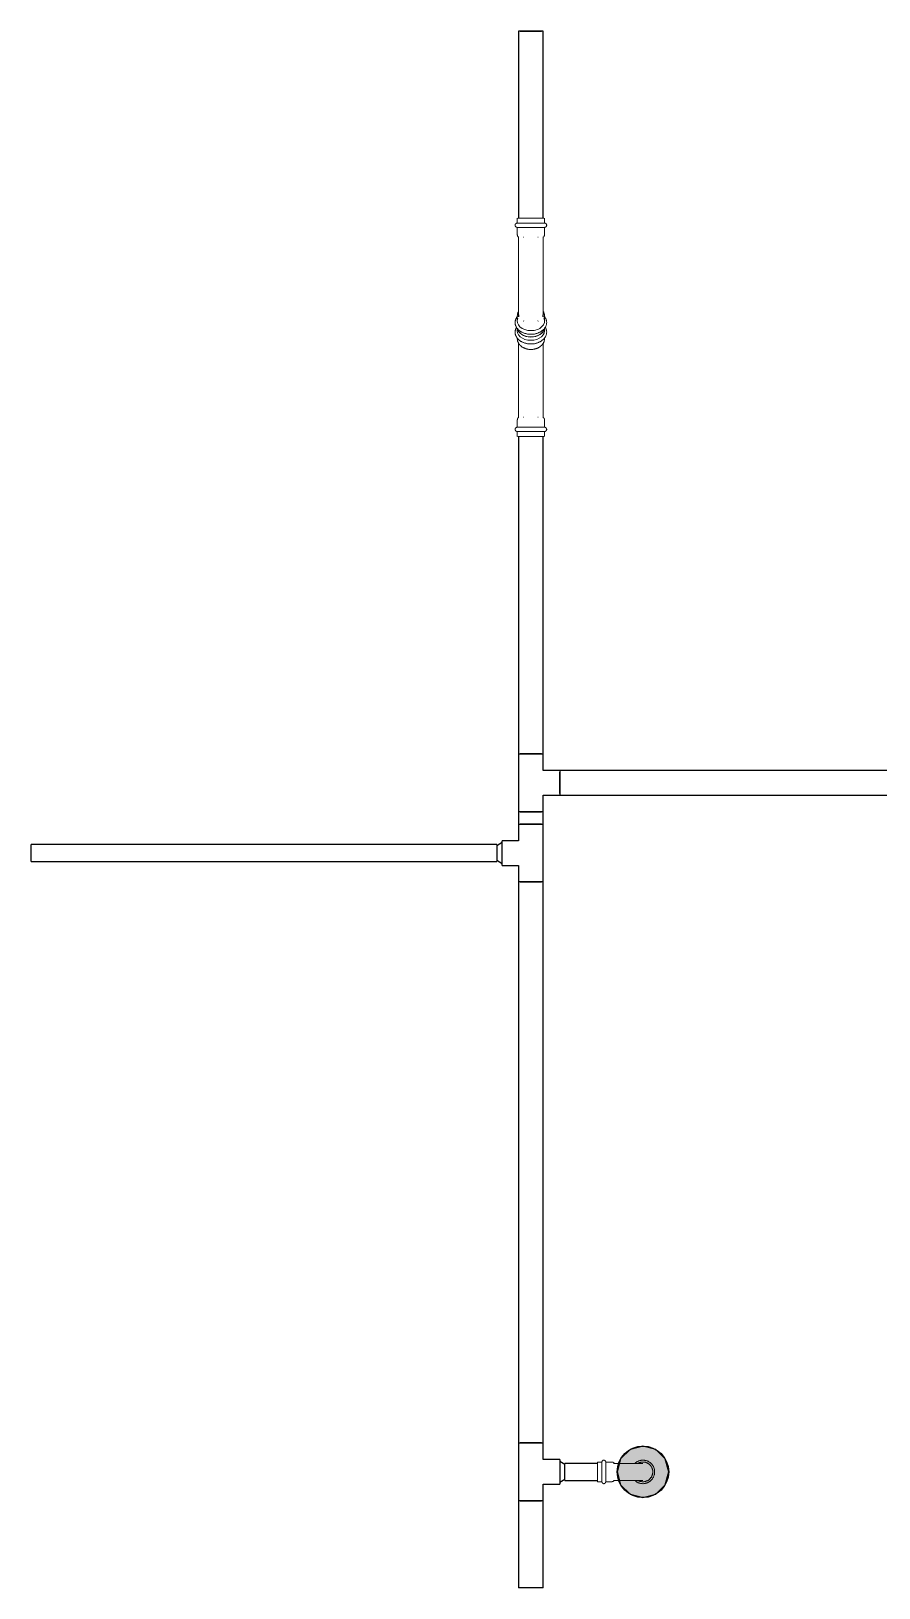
# Model space of a CAD drawing. Header units: inches. Extents: x -3327 to -1, y 8 to 1328.
# Drawn here: x -462.7 to -396.8, y 628.7 to 749.5 of the extents above; entities that cross this region are included whole.
import ezdxf

# ---------------------------------------------------------------- set-up
doc = ezdxf.new("R2010")
doc.units = ezdxf.units.IN
doc.header["$MEASUREMENT"] = 0
doc.layers.add('P-PIPE', color=3, linetype='Continuous', lineweight=9)
doc.layers.add('X - REF - FP', color=7, linetype='Continuous', true_color=0xb90000)

# ---------------------------------------------------------------- blocks, each defined once
blk = doc.blocks.new('Victaulic-VicPress316-Elbow 90-45deg Style P568_P571 - Standard-V2-SECOND LEVEL')
at = {"layer": 'P-PIPE'}
for p, q in [((-3203.7, 731.1), (-3203.7, 730.2)), ((-3202.39, 730.21), (-3202.39, 731.1)), ((-3203.81, 730.05), (-3203.81, 729.6)), ((-3203.05, 729.6), (-3203.81, 729.6)), ((-3202.28, 729.6), (-3203.05, 729.6)), ((-3202.28, 729.6), (-3202.28, 730.05)), ((-3203.81, 729.31), (-3203.81, 728.97)), ((-3203.05, 729.31), (-3203.81, 729.31)), ((-3203.81, 728.97), (-3203.05, 728.97)), ((-3202.28, 729.31), (-3203.05, 729.31)), ((-3203.05, 728.97), (-3202.28, 728.97)), ((-3202.28, 728.97), (-3202.28, 729.31))]:
    blk.add_line(p, q, dxfattribs=at)
at = {"layer": 'P-PIPE', "flags": 128}
for points in [[(-3203.05, 733.4), (-3203.08, 733.4), (-3203.12, 733.4), (-3203.16, 733.4), (-3203.19, 733.39), (-3203.23, 733.38), (-3203.26, 733.38), (-3203.3, 733.37), (-3203.33, 733.36), (-3203.37, 733.34), (-3203.4, 733.33), (-3203.43, 733.32), (-3203.47, 733.3), (-3203.5, 733.28), (-3203.53, 733.26), (-3203.56, 733.24), (-3203.59, 733.22), (-3203.62, 733.2), (-3203.65, 733.18), (-3203.67, 733.15), (-3203.7, 733.13), (-3203.73, 733.1), (-3203.75, 733.07), (-3203.77, 733.04), (-3203.79, 733.01), (-3203.81, 732.98), (-3203.83, 732.95), (-3203.85, 732.92), (-3203.87, 732.89), (-3203.88, 732.85), (-3203.9, 732.82), (-3203.91, 732.79), (-3203.92, 732.75), (-3203.93, 732.72), (-3203.94, 732.68), (-3203.94, 732.65), (-3203.95, 732.61), (-3203.95, 732.57), (-3203.96, 732.54), (-3203.96, 732.5), (-3203.96, 732.46), (-3203.96, 732.43), (-3203.95, 732.39), (-3203.95, 732.35), (-3203.94, 732.32), (-3203.93, 732.28), (-3203.93, 732.25), (-3203.91, 732.21), (-3203.9, 732.18), (-3203.89, 732.14), (-3203.88, 732.11), (-3203.86, 732.08), (-3203.84, 732.05), (-3203.82, 732.01), (-3203.8, 731.98), (-3203.78, 731.95), (-3203.76, 731.92), (-3203.74, 731.9), (-3203.71, 731.87)], [(-3203.05, 733.26), (-3203.08, 733.26), (-3203.11, 733.25), (-3203.14, 733.25), (-3203.17, 733.25), (-3203.2, 733.24), (-3203.23, 733.23), (-3203.26, 733.23), (-3203.29, 733.22), (-3203.32, 733.21), (-3203.34, 733.2), (-3203.37, 733.18), (-3203.4, 733.17), (-3203.43, 733.16), (-3203.45, 733.14), (-3203.48, 733.12), (-3203.5, 733.1), (-3203.53, 733.09), (-3203.55, 733.07), (-3203.57, 733.05), (-3203.6, 733.02), (-3203.62, 733), (-3203.64, 732.98), (-3203.66, 732.95), (-3203.67, 732.93), (-3203.69, 732.9), (-3203.71, 732.88), (-3203.72, 732.85), (-3203.74, 732.82), (-3203.75, 732.8), (-3203.76, 732.77), (-3203.77, 732.74), (-3203.78, 732.71), (-3203.79, 732.68), (-3203.8, 732.65), (-3203.8, 732.62), (-3203.81, 732.59), (-3203.81, 732.56), (-3203.81, 732.53), (-3203.81, 732.5), (-3203.81, 732.47), (-3203.81, 732.44), (-3203.81, 732.41), (-3203.8, 732.38), (-3203.8, 732.35), (-3203.79, 732.32), (-3203.78, 732.29), (-3203.78, 732.26), (-3203.77, 732.23), (-3203.76, 732.2), (-3203.74, 732.17), (-3203.73, 732.14), (-3203.72, 732.12), (-3203.7, 732.1)], [(-3202.39, 731.86), (-3202.37, 731.88), (-3202.34, 731.91), (-3202.32, 731.94), (-3202.3, 731.97), (-3202.28, 732), (-3202.26, 732.03), (-3202.24, 732.06), (-3202.23, 732.09), (-3202.21, 732.13), (-3202.2, 732.16), (-3202.18, 732.19), (-3202.17, 732.23), (-3202.16, 732.26), (-3202.15, 732.3), (-3202.15, 732.33), (-3202.14, 732.37), (-3202.14, 732.41), (-3202.14, 732.44), (-3202.13, 732.48), (-3202.13, 732.52), (-3202.14, 732.55), (-3202.14, 732.59), (-3202.14, 732.63), (-3202.15, 732.66), (-3202.16, 732.7), (-3202.17, 732.73), (-3202.18, 732.77), (-3202.19, 732.8), (-3202.2, 732.84), (-3202.22, 732.87), (-3202.23, 732.9), (-3202.25, 732.93), (-3202.27, 732.97), (-3202.29, 733), (-3202.31, 733.03), (-3202.33, 733.06), (-3202.35, 733.08), (-3202.38, 733.11), (-3202.4, 733.14), (-3202.43, 733.16), (-3202.46, 733.19), (-3202.49, 733.21), (-3202.51, 733.23), (-3202.55, 733.25), (-3202.58, 733.27), (-3202.61, 733.29), (-3202.64, 733.31), (-3202.67, 733.32), (-3202.71, 733.34), (-3202.74, 733.35), (-3202.78, 733.36), (-3202.81, 733.37), (-3202.85, 733.38), (-3202.88, 733.39), (-3202.92, 733.39), (-3202.95, 733.4), (-3202.99, 733.4), (-3203.03, 733.4), (-3203.05, 733.4)], [(-3202.39, 732.1), (-3202.37, 732.13), (-3202.36, 732.16), (-3202.34, 732.18), (-3202.33, 732.21), (-3202.32, 732.24), (-3202.31, 732.27), (-3202.3, 732.3), (-3202.3, 732.33), (-3202.29, 732.36), (-3202.29, 732.39), (-3202.28, 732.42), (-3202.28, 732.45), (-3202.28, 732.48), (-3202.28, 732.51), (-3202.28, 732.54), (-3202.28, 732.57), (-3202.29, 732.6), (-3202.29, 732.63), (-3202.3, 732.66), (-3202.31, 732.69), (-3202.32, 732.72), (-3202.33, 732.75), (-3202.34, 732.78), (-3202.35, 732.81), (-3202.36, 732.84), (-3202.38, 732.86), (-3202.39, 732.89), (-3202.41, 732.92), (-3202.43, 732.94), (-3202.44, 732.97), (-3202.46, 732.99), (-3202.48, 733.01), (-3202.51, 733.03), (-3202.53, 733.06), (-3202.55, 733.08), (-3202.58, 733.09), (-3202.6, 733.11), (-3202.62, 733.13), (-3202.65, 733.15), (-3202.68, 733.16), (-3202.7, 733.18), (-3202.73, 733.19), (-3202.76, 733.2), (-3202.79, 733.21), (-3202.82, 733.22), (-3202.85, 733.23), (-3202.88, 733.24), (-3202.91, 733.24), (-3202.94, 733.25), (-3202.97, 733.25), (-3203, 733.26), (-3203.03, 733.26), (-3203.05, 733.26)], [(-3203.7, 732.49), (-3203.7, 732.49), (-3203.7, 732.49), (-3203.7, 732.48), (-3203.7, 732.47), (-3203.7, 732.46), (-3203.7, 732.45), (-3203.7, 732.44), (-3203.7, 732.42), (-3203.7, 732.4), (-3203.7, 732.38), (-3203.7, 732.36), (-3203.7, 732.33), (-3203.7, 732.31), (-3203.7, 732.28), (-3203.7, 732.25), (-3203.7, 732.21), (-3203.7, 732.18), (-3203.7, 732.14), (-3203.7, 732.11), (-3203.7, 732.07), (-3203.7, 732.03), (-3203.7, 731.98), (-3203.7, 731.94), (-3203.7, 731.9), (-3203.7, 731.85), (-3203.7, 731.8), (-3203.7, 731.75), (-3203.7, 731.7), (-3203.7, 731.65), (-3203.7, 731.6), (-3203.7, 731.55), (-3203.7, 731.5), (-3203.7, 731.44), (-3203.7, 731.39), (-3203.7, 731.33), (-3203.7, 731.28), (-3203.7, 731.22), (-3203.7, 731.17), (-3203.7, 731.11), (-3203.7, 731.1)], [(-3202.39, 731.1), (-3202.39, 731.15), (-3202.39, 731.21), (-3202.39, 731.26), (-3202.39, 731.32), (-3202.39, 731.37), (-3202.39, 731.43), (-3202.39, 731.48), (-3202.39, 731.54), (-3202.39, 731.59), (-3202.39, 731.64), (-3202.39, 731.69), (-3202.39, 731.74), (-3202.39, 731.79), (-3202.39, 731.84), (-3202.39, 731.88), (-3202.39, 731.93), (-3202.39, 731.97), (-3202.39, 732.02), (-3202.39, 732.06), (-3202.39, 732.1), (-3202.39, 732.13), (-3202.39, 732.17), (-3202.39, 732.21), (-3202.39, 732.24), (-3202.39, 732.27), (-3202.39, 732.3), (-3202.39, 732.33), (-3202.39, 732.35), (-3202.39, 732.37), (-3202.39, 732.4), (-3202.39, 732.41), (-3202.39, 732.43), (-3202.39, 732.45), (-3202.39, 732.46), (-3202.39, 732.47), (-3202.39, 732.48), (-3202.39, 732.48), (-3202.39, 732.49), (-3202.39, 732.49), (-3202.39, 732.49)], [(-3203.81, 729.31), (-3203.82, 729.31), (-3203.82, 729.31), (-3203.83, 729.31), (-3203.84, 729.31), (-3203.84, 729.31), (-3203.85, 729.31), (-3203.85, 729.31), (-3203.86, 729.32), (-3203.86, 729.32), (-3203.87, 729.32), (-3203.87, 729.32), (-3203.88, 729.32), (-3203.88, 729.33), (-3203.89, 729.33), (-3203.89, 729.33), (-3203.9, 729.34), (-3203.9, 729.34), (-3203.91, 729.34), (-3203.91, 729.35), (-3203.92, 729.35), (-3203.92, 729.36), (-3203.92, 729.36), (-3203.93, 729.37), (-3203.93, 729.37), (-3203.93, 729.38), (-3203.94, 729.38), (-3203.94, 729.39), (-3203.94, 729.39), (-3203.95, 729.4), (-3203.95, 729.4), (-3203.95, 729.41), (-3203.95, 729.41), (-3203.95, 729.42), (-3203.95, 729.42), (-3203.96, 729.43), (-3203.96, 729.44), (-3203.96, 729.44), (-3203.96, 729.45), (-3203.96, 729.45), (-3203.96, 729.46), (-3203.96, 729.46), (-3203.96, 729.47), (-3203.96, 729.48), (-3203.96, 729.48), (-3203.95, 729.49), (-3203.95, 729.49), (-3203.95, 729.5), (-3203.95, 729.5), (-3203.95, 729.51), (-3203.94, 729.51), (-3203.94, 729.52), (-3203.94, 729.52), (-3203.94, 729.53), (-3203.93, 729.53), (-3203.93, 729.54), (-3203.93, 729.54), (-3203.92, 729.55), (-3203.92, 729.55), (-3203.92, 729.56), (-3203.91, 729.56), (-3203.91, 729.57), (-3203.9, 729.57), (-3203.9, 729.57), (-3203.89, 729.58), (-3203.89, 729.58), (-3203.88, 729.58), (-3203.88, 729.58), (-3203.87, 729.59), (-3203.87, 729.59), (-3203.86, 729.59), (-3203.86, 729.59), (-3203.85, 729.59), (-3203.84, 729.6), (-3203.84, 729.6), (-3203.83, 729.6), (-3203.83, 729.6), (-3203.82, 729.6), (-3203.82, 729.6), (-3203.81, 729.6)], [(-3203.81, 730.05), (-3203.81, 730.06), (-3203.81, 730.07), (-3203.81, 730.08), (-3203.81, 730.09), (-3203.81, 730.11), (-3203.8, 730.12), (-3203.8, 730.13), (-3203.8, 730.14), (-3203.8, 730.15), (-3203.79, 730.16), (-3203.79, 730.17), (-3203.78, 730.18), (-3203.78, 730.19), (-3203.77, 730.2), (-3203.76, 730.2), (-3203.76, 730.21), (-3203.75, 730.22), (-3203.74, 730.23), (-3203.74, 730.24), (-3203.73, 730.25), (-3203.72, 730.25), (-3203.71, 730.26), (-3203.71, 730.27), (-3203.7, 730.27)], [(-3203.05, 729.6), (-3203.08, 729.6), (-3203.11, 729.6), (-3203.14, 729.6), (-3203.17, 729.6), (-3203.2, 729.6), (-3203.23, 729.6), (-3203.26, 729.6), (-3203.29, 729.6), (-3203.32, 729.6), (-3203.34, 729.6), (-3203.37, 729.6), (-3203.4, 729.6), (-3203.43, 729.6), (-3203.45, 729.6), (-3203.48, 729.6), (-3203.5, 729.6), (-3203.53, 729.6), (-3203.55, 729.6), (-3203.57, 729.6), (-3203.6, 729.6), (-3203.62, 729.6), (-3203.64, 729.6), (-3203.66, 729.6), (-3203.67, 729.6), (-3203.69, 729.6), (-3203.71, 729.6), (-3203.72, 729.6), (-3203.74, 729.6), (-3203.75, 729.6), (-3203.76, 729.6), (-3203.77, 729.6), (-3203.78, 729.6), (-3203.79, 729.6), (-3203.8, 729.6), (-3203.8, 729.6), (-3203.81, 729.6), (-3203.81, 729.6), (-3203.81, 729.6), (-3203.81, 729.6), (-3203.81, 729.6)], [(-3203.81, 729.6), (-3203.81, 729.6), (-3203.81, 729.6), (-3203.81, 729.6), (-3203.8, 729.6), (-3203.8, 729.6), (-3203.79, 729.6), (-3203.78, 729.6), (-3203.77, 729.6)], [(-3202.28, 729.6), (-3202.28, 729.6), (-3202.28, 729.6), (-3202.29, 729.6), (-3202.29, 729.6), (-3202.29, 729.6), (-3202.3, 729.6), (-3202.31, 729.6), (-3202.32, 729.6), (-3202.33, 729.6), (-3202.34, 729.6), (-3202.35, 729.6), (-3202.37, 729.6), (-3202.38, 729.6), (-3202.4, 729.6), (-3202.41, 729.6), (-3202.43, 729.6), (-3202.45, 729.6), (-3202.47, 729.6), (-3202.49, 729.6), (-3202.51, 729.6), (-3202.53, 729.6), (-3202.56, 729.6), (-3202.58, 729.6), (-3202.61, 729.6), (-3202.63, 729.6), (-3202.66, 729.6), (-3202.68, 729.6), (-3202.71, 729.6), (-3202.74, 729.6), (-3202.77, 729.6), (-3202.8, 729.6), (-3202.83, 729.6), (-3202.86, 729.6), (-3202.89, 729.6), (-3202.92, 729.6), (-3202.95, 729.6), (-3202.98, 729.6), (-3203.01, 729.6), (-3203.04, 729.6), (-3203.05, 729.6)], [(-3202.39, 730.27), (-3202.38, 730.26), (-3202.37, 730.26), (-3202.36, 730.25), (-3202.36, 730.24), (-3202.35, 730.23), (-3202.34, 730.22), (-3202.33, 730.22), (-3202.33, 730.21), (-3202.32, 730.2), (-3202.32, 730.19), (-3202.31, 730.18), (-3202.31, 730.17), (-3202.3, 730.16), (-3202.3, 730.15), (-3202.29, 730.14), (-3202.29, 730.13), (-3202.29, 730.12), (-3202.29, 730.11), (-3202.28, 730.1), (-3202.28, 730.09), (-3202.28, 730.07), (-3202.28, 730.06), (-3202.28, 730.05), (-3202.28, 730.05)], [(-3202.32, 729.6), (-3202.31, 729.6), (-3202.3, 729.6), (-3202.3, 729.6), (-3202.29, 729.6), (-3202.29, 729.6), (-3202.28, 729.6), (-3202.28, 729.6), (-3202.28, 729.6), (-3202.28, 729.6)], [(-3202.28, 729.6), (-3202.27, 729.6), (-3202.27, 729.6), (-3202.26, 729.6), (-3202.26, 729.6), (-3202.25, 729.6), (-3202.24, 729.6), (-3202.24, 729.59), (-3202.23, 729.59), (-3202.23, 729.59), (-3202.22, 729.59), (-3202.22, 729.59), (-3202.21, 729.58), (-3202.21, 729.58), (-3202.2, 729.58), (-3202.2, 729.57), (-3202.19, 729.57), (-3202.19, 729.57), (-3202.18, 729.56), (-3202.18, 729.56), (-3202.18, 729.56), (-3202.17, 729.55), (-3202.17, 729.55), (-3202.16, 729.54), (-3202.16, 729.54), (-3202.16, 729.53), (-3202.15, 729.53), (-3202.15, 729.52), (-3202.15, 729.52), (-3202.15, 729.51), (-3202.14, 729.51), (-3202.14, 729.5), (-3202.14, 729.5), (-3202.14, 729.49), (-3202.14, 729.48), (-3202.14, 729.48), (-3202.14, 729.47), (-3202.13, 729.47), (-3202.13, 729.46), (-3202.13, 729.46), (-3202.13, 729.45), (-3202.13, 729.44), (-3202.13, 729.44), (-3202.14, 729.43), (-3202.14, 729.43), (-3202.14, 729.42), (-3202.14, 729.42), (-3202.14, 729.41), (-3202.14, 729.4), (-3202.14, 729.4), (-3202.15, 729.39), (-3202.15, 729.39), (-3202.15, 729.38), (-3202.16, 729.38), (-3202.16, 729.37), (-3202.16, 729.37), (-3202.17, 729.36), (-3202.17, 729.36), (-3202.17, 729.35), (-3202.18, 729.35), (-3202.18, 729.35), (-3202.19, 729.34), (-3202.19, 729.34), (-3202.19, 729.34), (-3202.2, 729.33), (-3202.2, 729.33), (-3202.21, 729.33), (-3202.21, 729.32), (-3202.22, 729.32), (-3202.23, 729.32), (-3202.23, 729.32), (-3202.24, 729.32), (-3202.24, 729.31), (-3202.25, 729.31), (-3202.25, 729.31), (-3202.26, 729.31), (-3202.26, 729.31), (-3202.27, 729.31), (-3202.28, 729.31), (-3202.28, 729.31)], [(-3203.77, 729.31), (-3203.78, 729.31), (-3203.79, 729.31), (-3203.8, 729.31), (-3203.8, 729.31), (-3203.81, 729.31), (-3203.81, 729.31), (-3203.81, 729.31), (-3203.81, 729.31), (-3203.81, 729.31)], [(-3203.81, 729.31), (-3203.81, 729.31), (-3203.81, 729.31), (-3203.81, 729.31), (-3203.8, 729.31), (-3203.8, 729.31), (-3203.79, 729.31), (-3203.78, 729.31), (-3203.77, 729.31), (-3203.76, 729.31), (-3203.75, 729.31), (-3203.74, 729.31), (-3203.73, 729.31), (-3203.71, 729.31), (-3203.7, 729.31), (-3203.68, 729.31), (-3203.66, 729.31), (-3203.64, 729.31), (-3203.62, 729.31), (-3203.6, 729.31), (-3203.58, 729.31), (-3203.56, 729.31), (-3203.53, 729.31), (-3203.51, 729.31), (-3203.49, 729.31), (-3203.46, 729.31), (-3203.43, 729.31), (-3203.41, 729.31), (-3203.38, 729.31), (-3203.35, 729.31), (-3203.32, 729.31), (-3203.29, 729.31), (-3203.27, 729.31), (-3203.24, 729.31), (-3203.21, 729.31), (-3203.18, 729.31), (-3203.15, 729.31), (-3203.12, 729.31), (-3203.08, 729.31), (-3203.05, 729.31), (-3203.05, 729.31)], [(-3203.05, 729.31), (-3203.02, 729.31), (-3202.98, 729.31), (-3202.95, 729.31), (-3202.92, 729.31), (-3202.89, 729.31), (-3202.86, 729.31), (-3202.83, 729.31), (-3202.8, 729.31), (-3202.78, 729.31), (-3202.75, 729.31), (-3202.72, 729.31), (-3202.69, 729.31), (-3202.67, 729.31), (-3202.64, 729.31), (-3202.61, 729.31), (-3202.59, 729.31), (-3202.56, 729.31), (-3202.54, 729.31), (-3202.52, 729.31), (-3202.5, 729.31), (-3202.48, 729.31), (-3202.46, 729.31), (-3202.44, 729.31), (-3202.42, 729.31), (-3202.4, 729.31), (-3202.39, 729.31), (-3202.37, 729.31), (-3202.36, 729.31), (-3202.34, 729.31), (-3202.33, 729.31), (-3202.32, 729.31), (-3202.31, 729.31), (-3202.3, 729.31), (-3202.3, 729.31), (-3202.29, 729.31), (-3202.29, 729.31), (-3202.28, 729.31), (-3202.28, 729.31), (-3202.28, 729.31), (-3202.28, 729.31)], [(-3202.28, 729.31), (-3202.28, 729.31), (-3202.28, 729.31), (-3202.29, 729.31), (-3202.29, 729.31), (-3202.29, 729.31), (-3202.3, 729.31), (-3202.31, 729.31), (-3202.32, 729.31)]]:
    blk.add_lwpolyline(points, dxfattribs=at)
blk = doc.blocks.new('Victaulic-VicPress316-Elbow 90-45deg Style P568_P571 - Standard-1136008-SECOND LEVEL')
at = {"layer": 'P-PIPE'}
for p, q in [((-424.92, 734.96), (-424.92, 734.58)), ((-423.86, 734.96), (-424.86, 734.96)), ((-424.86, 734.58), (-423.86, 734.58)), ((-422.85, 734.96), (-423.86, 734.96)), ((-423.86, 734.58), (-422.85, 734.58)), ((-422.8, 734.58), (-422.8, 734.96)), ((-424.92, 734.25), (-424.92, 733.7)), ((-424.86, 734.25), (-423.86, 734.25)), ((-424.81, 733.52), (-424.81, 731.09)), ((-424.44, 733.48), (-424.4, 733.48)), ((-423.86, 734.25), (-422.85, 734.25)), ((-423.32, 733.48), (-423.28, 733.48)), ((-422.91, 731.09), (-422.91, 733.52)), ((-422.8, 733.7), (-422.8, 734.25)), ((-424.81, 729.23), (-424.81, 727.46)), ((-422.91, 727.46), (-422.91, 729.23)), ((-424.92, 727.38), (-424.92, 726.99)), ((-422.8, 726.99), (-422.8, 727.38))]:
    blk.add_line(p, q, dxfattribs=at)
at = {"layer": 'P-PIPE', "flags": 128}
for points in [[(-424.92, 734.25), (-424.92, 734.25), (-424.93, 734.25), (-424.94, 734.25), (-424.94, 734.25), (-424.95, 734.26), (-424.96, 734.26), (-424.96, 734.26), (-424.97, 734.26), (-424.97, 734.26), (-424.98, 734.27), (-424.99, 734.27), (-424.99, 734.27), (-425, 734.27), (-425, 734.28), (-425.01, 734.28), (-425.01, 734.29), (-425.02, 734.29), (-425.02, 734.29), (-425.03, 734.3), (-425.03, 734.3), (-425.04, 734.31), (-425.04, 734.31), (-425.05, 734.32), (-425.05, 734.32), (-425.05, 734.33), (-425.06, 734.33), (-425.06, 734.34), (-425.06, 734.35), (-425.07, 734.35), (-425.07, 734.36), (-425.07, 734.36), (-425.07, 734.37), (-425.08, 734.38), (-425.08, 734.38), (-425.08, 734.39), (-425.08, 734.4), (-425.08, 734.4), (-425.08, 734.41), (-425.08, 734.42), (-425.08, 734.42), (-425.08, 734.43), (-425.08, 734.44), (-425.08, 734.44), (-425.08, 734.45), (-425.08, 734.45), (-425.07, 734.46), (-425.07, 734.47), (-425.07, 734.47), (-425.07, 734.48), (-425.07, 734.49), (-425.06, 734.49), (-425.06, 734.5), (-425.06, 734.5), (-425.05, 734.51), (-425.05, 734.51), (-425.05, 734.52), (-425.04, 734.52), (-425.04, 734.53), (-425.03, 734.53), (-425.03, 734.54), (-425.02, 734.54), (-425.02, 734.55), (-425.01, 734.55), (-425.01, 734.55), (-425, 734.56), (-425, 734.56), (-424.99, 734.56), (-424.98, 734.57), (-424.98, 734.57), (-424.97, 734.57), (-424.97, 734.57), (-424.96, 734.58), (-424.95, 734.58), (-424.95, 734.58), (-424.94, 734.58), (-424.93, 734.58), (-424.93, 734.58), (-424.92, 734.58), (-424.92, 734.58)], [(-423.86, 734.58), (-423.9, 734.58), (-423.94, 734.58), (-423.98, 734.58), (-424.03, 734.58), (-424.07, 734.58), (-424.11, 734.58), (-424.15, 734.58), (-424.19, 734.58), (-424.23, 734.58), (-424.27, 734.58), (-424.31, 734.58), (-424.35, 734.58), (-424.38, 734.58), (-424.42, 734.58), (-424.46, 734.58), (-424.49, 734.58), (-424.52, 734.58), (-424.56, 734.58), (-424.59, 734.58), (-424.62, 734.58), (-424.65, 734.58), (-424.67, 734.58), (-424.7, 734.58), (-424.72, 734.58), (-424.75, 734.58), (-424.77, 734.58), (-424.79, 734.58), (-424.81, 734.58), (-424.83, 734.58), (-424.84, 734.58), (-424.86, 734.58), (-424.87, 734.58), (-424.88, 734.58), (-424.89, 734.58), (-424.9, 734.58), (-424.91, 734.58), (-424.91, 734.58), (-424.91, 734.58), (-424.92, 734.58), (-424.92, 734.58)], [(-424.92, 734.58), (-424.92, 734.58), (-424.91, 734.58), (-424.91, 734.58), (-424.9, 734.58), (-424.9, 734.58), (-424.89, 734.58), (-424.88, 734.58), (-424.86, 734.58)], [(-422.8, 734.58), (-422.8, 734.58), (-422.8, 734.58), (-422.81, 734.58), (-422.81, 734.58), (-422.82, 734.58), (-422.83, 734.58), (-422.84, 734.58), (-422.85, 734.58), (-422.87, 734.58), (-422.88, 734.58), (-422.9, 734.58), (-422.92, 734.58), (-422.94, 734.58), (-422.96, 734.58), (-422.98, 734.58), (-423.01, 734.58), (-423.03, 734.58), (-423.06, 734.58), (-423.09, 734.58), (-423.12, 734.58), (-423.15, 734.58), (-423.18, 734.58), (-423.22, 734.58), (-423.25, 734.58), (-423.29, 734.58), (-423.32, 734.58), (-423.36, 734.58), (-423.4, 734.58), (-423.43, 734.58), (-423.47, 734.58), (-423.51, 734.58), (-423.55, 734.58), (-423.59, 734.58), (-423.64, 734.58), (-423.68, 734.58), (-423.72, 734.58), (-423.76, 734.58), (-423.8, 734.58), (-423.85, 734.58), (-423.86, 734.58)], [(-422.86, 734.58), (-422.84, 734.58), (-422.83, 734.58), (-422.82, 734.58), (-422.81, 734.58), (-422.81, 734.58), (-422.8, 734.58), (-422.8, 734.58), (-422.8, 734.58), (-422.8, 734.58)], [(-422.8, 734.58), (-422.79, 734.58), (-422.79, 734.58), (-422.78, 734.58), (-422.77, 734.58), (-422.77, 734.58), (-422.76, 734.58), (-422.75, 734.58), (-422.75, 734.57), (-422.74, 734.57), (-422.73, 734.57), (-422.73, 734.57), (-422.72, 734.56), (-422.72, 734.56), (-422.71, 734.56), (-422.71, 734.55), (-422.7, 734.55), (-422.69, 734.55), (-422.69, 734.54), (-422.69, 734.54), (-422.68, 734.53), (-422.68, 734.53), (-422.67, 734.52), (-422.67, 734.52), (-422.66, 734.51), (-422.66, 734.51), (-422.66, 734.5), (-422.65, 734.49), (-422.65, 734.49), (-422.65, 734.48), (-422.65, 734.48), (-422.64, 734.47), (-422.64, 734.46), (-422.64, 734.46), (-422.64, 734.45), (-422.64, 734.45), (-422.64, 734.44), (-422.63, 734.43), (-422.63, 734.43), (-422.63, 734.42), (-422.63, 734.41), (-422.63, 734.41), (-422.63, 734.4), (-422.64, 734.39), (-422.64, 734.39), (-422.64, 734.38), (-422.64, 734.37), (-422.64, 734.37), (-422.64, 734.36), (-422.65, 734.35), (-422.65, 734.35), (-422.65, 734.34), (-422.65, 734.34), (-422.66, 734.33), (-422.66, 734.33), (-422.67, 734.32), (-422.67, 734.32), (-422.67, 734.31), (-422.68, 734.31), (-422.68, 734.3), (-422.69, 734.3), (-422.69, 734.29), (-422.7, 734.29), (-422.7, 734.28), (-422.71, 734.28), (-422.71, 734.28), (-422.72, 734.27), (-422.73, 734.27), (-422.73, 734.27), (-422.74, 734.26), (-422.74, 734.26), (-422.75, 734.26), (-422.76, 734.26), (-422.76, 734.26), (-422.77, 734.26), (-422.78, 734.25), (-422.78, 734.25), (-422.79, 734.25), (-422.79, 734.25), (-422.8, 734.25)], [(-424.86, 734.25), (-424.87, 734.25), (-424.88, 734.25), (-424.89, 734.25), (-424.9, 734.25), (-424.91, 734.25), (-424.91, 734.25), (-424.91, 734.25), (-424.92, 734.25), (-424.92, 734.25)], [(-424.92, 734.25), (-424.92, 734.25), (-424.91, 734.25), (-424.91, 734.25), (-424.9, 734.25), (-424.9, 734.25), (-424.89, 734.25), (-424.88, 734.25), (-424.86, 734.25), (-424.85, 734.25), (-424.83, 734.25), (-424.82, 734.25), (-424.8, 734.25), (-424.78, 734.25), (-424.75, 734.25), (-424.73, 734.25), (-424.71, 734.25), (-424.68, 734.25), (-424.65, 734.25), (-424.62, 734.25), (-424.6, 734.25), (-424.56, 734.25), (-424.53, 734.25), (-424.5, 734.25), (-424.46, 734.25), (-424.43, 734.25), (-424.39, 734.25), (-424.36, 734.25), (-424.32, 734.25), (-424.28, 734.25), (-424.24, 734.25), (-424.2, 734.25), (-424.16, 734.25), (-424.12, 734.25), (-424.08, 734.25), (-424.04, 734.25), (-424, 734.25), (-423.95, 734.25), (-423.91, 734.25), (-423.87, 734.25), (-423.86, 734.25)], [(-424.81, 733.48), (-424.82, 733.48), (-424.82, 733.49), (-424.83, 733.5), (-424.84, 733.51), (-424.85, 733.52), (-424.85, 733.52), (-424.86, 733.53), (-424.87, 733.54), (-424.87, 733.55), (-424.88, 733.56), (-424.88, 733.57), (-424.89, 733.58), (-424.89, 733.59), (-424.9, 733.6), (-424.9, 733.61), (-424.91, 733.62), (-424.91, 733.63), (-424.91, 733.64), (-424.91, 733.65), (-424.91, 733.66), (-424.92, 733.67), (-424.92, 733.68), (-424.92, 733.69), (-424.92, 733.7)], [(-423.86, 734.25), (-423.82, 734.25), (-423.77, 734.25), (-423.73, 734.25), (-423.69, 734.25), (-423.65, 734.25), (-423.61, 734.25), (-423.56, 734.25), (-423.52, 734.25), (-423.48, 734.25), (-423.44, 734.25), (-423.41, 734.25), (-423.37, 734.25), (-423.33, 734.25), (-423.29, 734.25), (-423.26, 734.25), (-423.22, 734.25), (-423.19, 734.25), (-423.16, 734.25), (-423.13, 734.25), (-423.1, 734.25), (-423.07, 734.25), (-423.04, 734.25), (-423.01, 734.25), (-422.99, 734.25), (-422.97, 734.25), (-422.94, 734.25), (-422.92, 734.25), (-422.9, 734.25), (-422.89, 734.25), (-422.87, 734.25), (-422.86, 734.25), (-422.84, 734.25), (-422.83, 734.25), (-422.82, 734.25), (-422.81, 734.25), (-422.81, 734.25), (-422.8, 734.25), (-422.8, 734.25), (-422.8, 734.25), (-422.8, 734.25)], [(-422.8, 733.7), (-422.8, 733.69), (-422.8, 733.67), (-422.8, 733.66), (-422.8, 733.65), (-422.8, 733.64), (-422.81, 733.63), (-422.81, 733.62), (-422.81, 733.61), (-422.82, 733.6), (-422.82, 733.59), (-422.82, 733.58), (-422.83, 733.57), (-422.83, 733.56), (-422.84, 733.55), (-422.85, 733.54), (-422.85, 733.53), (-422.86, 733.52), (-422.87, 733.52), (-422.87, 733.51), (-422.88, 733.5), (-422.89, 733.49), (-422.9, 733.49), (-422.91, 733.48), (-422.91, 733.48)], [(-422.8, 734.25), (-422.8, 734.25), (-422.8, 734.25), (-422.81, 734.25), (-422.81, 734.25), (-422.82, 734.25), (-422.83, 734.25), (-422.84, 734.25), (-422.85, 734.25)], [(-424.81, 731.09), (-424.81, 730.98), (-424.81, 730.88), (-424.81, 730.77), (-424.81, 730.67), (-424.81, 730.56), (-424.81, 730.46), (-424.81, 730.36), (-424.81, 730.26), (-424.81, 730.16), (-424.81, 730.06), (-424.81, 729.97), (-424.81, 729.87), (-424.81, 729.78), (-424.81, 729.69), (-424.81, 729.6), (-424.81, 729.52), (-424.81, 729.43), (-424.81, 729.35), (-424.81, 729.27), (-424.81, 729.23)], [(-422.91, 729.23), (-422.91, 729.3), (-422.91, 729.38), (-422.91, 729.46), (-422.91, 729.55), (-422.91, 729.63), (-422.91, 729.72), (-422.91, 729.81), (-422.91, 729.91), (-422.91, 730), (-422.91, 730.1), (-422.91, 730.2), (-422.91, 730.3), (-422.91, 730.4), (-422.91, 730.5), (-422.91, 730.6), (-422.91, 730.71), (-422.91, 730.81), (-422.91, 730.92), (-422.91, 731.02), (-422.91, 731.09)], [(-424.88, 727.37), (-424.9, 727.36), (-424.92, 727.32), (-424.95, 727.29), (-424.97, 727.26), (-424.99, 727.22), (-425.01, 727.19), (-425.02, 727.15), (-425.04, 727.11), (-425.05, 727.08), (-425.06, 727.04), (-425.07, 727), (-425.08, 726.96), (-425.08, 726.92), (-425.08, 726.88), (-425.08, 726.84), (-425.08, 726.8), (-425.07, 726.76), (-425.07, 726.73), (-425.06, 726.69), (-425.04, 726.65), (-425.03, 726.61), (-425.02, 726.58), (-425, 726.54), (-424.98, 726.51), (-424.96, 726.47), (-424.94, 726.44), (-424.91, 726.4), (-424.88, 726.37), (-424.86, 726.34), (-424.83, 726.31), (-424.8, 726.28), (-424.77, 726.26), (-424.73, 726.23), (-424.7, 726.21), (-424.66, 726.18), (-424.63, 726.16), (-424.59, 726.14), (-424.55, 726.12), (-424.51, 726.1), (-424.47, 726.08), (-424.43, 726.06), (-424.38, 726.05), (-424.34, 726.03), (-424.3, 726.02), (-424.25, 726.01), (-424.21, 726), (-424.16, 725.99), (-424.12, 725.98), (-424.07, 725.97), (-424.02, 725.97), (-423.98, 725.96), (-423.93, 725.96), (-423.88, 725.96), (-423.86, 725.96)], [(-424.81, 727.75), (-424.83, 727.71), (-424.85, 727.68), (-424.86, 727.65), (-424.88, 727.61), (-424.89, 727.58), (-424.9, 727.54), (-424.91, 727.5), (-424.91, 727.47), (-424.91, 727.43), (-424.92, 727.39), (-424.92, 727.38)], [(-423.86, 725.96), (-423.81, 725.96), (-423.76, 725.96), (-423.72, 725.96), (-423.67, 725.97), (-423.62, 725.98), (-423.58, 725.98), (-423.53, 725.99), (-423.49, 726), (-423.44, 726.01), (-423.4, 726.02), (-423.35, 726.04), (-423.31, 726.05), (-423.27, 726.07), (-423.23, 726.09), (-423.19, 726.11), (-423.15, 726.13), (-423.11, 726.15), (-423.07, 726.17), (-423.04, 726.19), (-423, 726.22), (-422.97, 726.24), (-422.93, 726.27), (-422.9, 726.3), (-422.87, 726.33), (-422.84, 726.36), (-422.82, 726.39), (-422.79, 726.42), (-422.77, 726.45), (-422.75, 726.49), (-422.73, 726.52), (-422.71, 726.56), (-422.69, 726.59), (-422.68, 726.63), (-422.66, 726.67), (-422.65, 726.71), (-422.65, 726.74), (-422.64, 726.78), (-422.64, 726.82), (-422.63, 726.86), (-422.63, 726.9), (-422.64, 726.94), (-422.64, 726.98), (-422.65, 727.02), (-422.66, 727.06), (-422.67, 727.09), (-422.68, 727.13), (-422.7, 727.17), (-422.72, 727.2), (-422.74, 727.24), (-422.76, 727.27), (-422.78, 727.31), (-422.8, 727.34), (-422.83, 727.37)], [(-422.8, 727.38), (-422.8, 727.42), (-422.8, 727.46), (-422.81, 727.49), (-422.82, 727.53), (-422.82, 727.57), (-422.84, 727.6), (-422.85, 727.64), (-422.86, 727.67), (-422.88, 727.71), (-422.9, 727.74)]]:
    blk.add_lwpolyline(points, dxfattribs=at)
at = {"layer": 'P-PIPE'}
for centre, major_axis, start_param, end_param in [((-423.86, 726.99), (1.06, 0), 2.857308, 4.712389), ((-423.86, 726.99), (1.06, 0), 4.712389, 6.597345), ((-423.86, 726.49), (1.06, 0), 3.236395, 4.712389), ((-423.86, 727.54), (0.95, 0), 4.055861, 4.108072), ((-423.86, 726.49), (1.06, 0), 4.712389, 6.19112), ((-423.86, 727.54), (0.95, 0), 5.316706, 5.368917)]:
    blk.add_ellipse(centre, major_axis=major_axis, ratio=0.707107, start_param=start_param, end_param=end_param, dxfattribs=at)
blk = doc.blocks.new('Victaulic-VicPress316-Elbow 90-45deg Style P568_P571 - Standard-V48-SECOND LEVEL')
at = {"layer": 'P-PIPE'}
for p, q in [((-424.92, 726.44), (-424.92, 726.24)), ((-422.8, 726.24), (-422.8, 726.44)), ((-424.92, 725.69), (-424.92, 725.61)), ((-424.81, 725.25), (-424.81, 723.77)), ((-422.91, 723.77), (-422.91, 725.26)), ((-422.8, 725.61), (-422.8, 725.69)), ((-424.81, 721.91), (-424.81, 719.47)), ((-422.91, 719.47), (-422.91, 721.91)), ((-424.92, 719.3), (-424.92, 718.74)), ((-423.86, 718.74), (-424.86, 718.74)), ((-424.4, 719.52), (-424.44, 719.52)), ((-422.85, 718.74), (-423.86, 718.74)), ((-423.28, 719.52), (-423.32, 719.52)), ((-422.8, 718.74), (-422.8, 719.3)), ((-424.92, 718.41), (-424.92, 718.04)), ((-423.86, 718.41), (-424.86, 718.41)), ((-424.86, 718.04), (-423.86, 718.04)), ((-422.85, 718.41), (-423.86, 718.41)), ((-423.86, 718.04), (-422.85, 718.04)), ((-422.8, 718.04), (-422.8, 718.41))]:
    blk.add_line(p, q, dxfattribs=at)
at = {"layer": 'P-PIPE', "flags": 128}
for points in [[(-424.97, 726.51), (-424.99, 726.47), (-425.01, 726.44), (-425.02, 726.4), (-425.04, 726.36), (-425.05, 726.33), (-425.06, 726.29), (-425.07, 726.25), (-425.08, 726.21), (-425.08, 726.17), (-425.08, 726.13), (-425.08, 726.09), (-425.08, 726.05), (-425.07, 726.02), (-425.07, 725.98), (-425.06, 725.94), (-425.04, 725.9), (-425.03, 725.86), (-425.02, 725.83), (-425, 725.79), (-424.98, 725.76), (-424.96, 725.72), (-424.94, 725.69), (-424.91, 725.66), (-424.88, 725.62), (-424.86, 725.59), (-424.83, 725.56), (-424.8, 725.54), (-424.77, 725.51), (-424.73, 725.48), (-424.7, 725.46), (-424.66, 725.43), (-424.63, 725.41), (-424.59, 725.39), (-424.55, 725.37), (-424.51, 725.35), (-424.47, 725.33), (-424.43, 725.31), (-424.38, 725.3), (-424.34, 725.28), (-424.3, 725.27), (-424.25, 725.26), (-424.21, 725.25), (-424.16, 725.24), (-424.12, 725.23), (-424.07, 725.22), (-424.02, 725.22), (-423.98, 725.21), (-423.93, 725.21), (-423.88, 725.21), (-423.86, 725.21)], [(-423.86, 725.21), (-423.81, 725.21), (-423.76, 725.21), (-423.72, 725.22), (-423.67, 725.22), (-423.62, 725.23), (-423.58, 725.23), (-423.53, 725.24), (-423.49, 725.25), (-423.44, 725.26), (-423.4, 725.28), (-423.35, 725.29), (-423.31, 725.3), (-423.27, 725.32), (-423.23, 725.34), (-423.19, 725.36), (-423.15, 725.38), (-423.11, 725.4), (-423.07, 725.42), (-423.04, 725.44), (-423, 725.47), (-422.97, 725.49), (-422.93, 725.52), (-422.9, 725.55), (-422.87, 725.58), (-422.84, 725.61), (-422.82, 725.64), (-422.79, 725.67), (-422.77, 725.7), (-422.75, 725.74), (-422.73, 725.77), (-422.71, 725.81), (-422.69, 725.84), (-422.68, 725.88), (-422.66, 725.92), (-422.65, 725.96), (-422.65, 725.99), (-422.64, 726.03), (-422.64, 726.07), (-422.63, 726.11), (-422.63, 726.15), (-422.64, 726.19), (-422.64, 726.23), (-422.65, 726.27), (-422.66, 726.31), (-422.67, 726.34), (-422.68, 726.38), (-422.7, 726.42), (-422.72, 726.45), (-422.74, 726.49), (-422.74, 726.5)], [(-424.92, 725.61), (-424.92, 725.58), (-424.91, 725.54), (-424.91, 725.5), (-424.9, 725.46), (-424.89, 725.43), (-424.88, 725.39), (-424.87, 725.36), (-424.85, 725.32), (-424.83, 725.29), (-424.82, 725.26), (-424.8, 725.22), (-424.77, 725.19), (-424.75, 725.16), (-424.73, 725.14), (-424.7, 725.11), (-424.68, 725.08), (-424.65, 725.06), (-424.62, 725.03), (-424.59, 725.01), (-424.56, 724.99), (-424.53, 724.97), (-424.5, 724.95), (-424.46, 724.93), (-424.43, 724.91), (-424.39, 724.9), (-424.36, 724.88), (-424.32, 724.87), (-424.29, 724.85), (-424.25, 724.84), (-424.21, 724.83), (-424.18, 724.82), (-424.14, 724.81), (-424.1, 724.81), (-424.06, 724.8), (-424.02, 724.79), (-423.99, 724.79), (-423.95, 724.79), (-423.91, 724.79), (-423.87, 724.78), (-423.86, 724.78)], [(-423.86, 724.78), (-423.82, 724.78), (-423.78, 724.79), (-423.74, 724.79), (-423.7, 724.79), (-423.66, 724.8), (-423.62, 724.8), (-423.59, 724.81), (-423.55, 724.82), (-423.51, 724.83), (-423.47, 724.84), (-423.44, 724.85), (-423.4, 724.86), (-423.36, 724.88), (-423.33, 724.89), (-423.29, 724.91), (-423.26, 724.93), (-423.23, 724.94), (-423.2, 724.96), (-423.16, 724.98), (-423.13, 725.01), (-423.1, 725.03), (-423.07, 725.05), (-423.05, 725.08), (-423.02, 725.1), (-422.99, 725.13), (-422.97, 725.16), (-422.95, 725.19), (-422.92, 725.22), (-422.9, 725.25), (-422.89, 725.28), (-422.87, 725.31), (-422.85, 725.35), (-422.84, 725.38), (-422.83, 725.42), (-422.82, 725.45), (-422.81, 725.49), (-422.8, 725.53), (-422.8, 725.57), (-422.8, 725.6), (-422.8, 725.61)], [(-424.81, 721.91), (-424.81, 722.01), (-424.81, 722.12), (-424.81, 722.22), (-424.81, 722.33), (-424.81, 722.43), (-424.81, 722.53), (-424.81, 722.63), (-424.81, 722.73), (-424.81, 722.83), (-424.81, 722.93), (-424.81, 723.03), (-424.81, 723.12), (-424.81, 723.21), (-424.81, 723.31), (-424.81, 723.39), (-424.81, 723.48), (-424.81, 723.56), (-424.81, 723.64), (-424.81, 723.72), (-424.81, 723.77)], [(-422.91, 723.77), (-422.91, 723.69), (-422.91, 723.61), (-422.91, 723.53), (-422.91, 723.45), (-422.91, 723.36), (-422.91, 723.27), (-422.91, 723.18), (-422.91, 723.09), (-422.91, 722.99), (-422.91, 722.9), (-422.91, 722.8), (-422.91, 722.7), (-422.91, 722.6), (-422.91, 722.5), (-422.91, 722.39), (-422.91, 722.29), (-422.91, 722.18), (-422.91, 722.08), (-422.91, 721.97), (-422.91, 721.91)], [(-424.92, 718.41), (-424.92, 718.41), (-424.93, 718.41), (-424.94, 718.41), (-424.94, 718.41), (-424.95, 718.42), (-424.96, 718.42), (-424.96, 718.42), (-424.97, 718.42), (-424.97, 718.42), (-424.98, 718.43), (-424.99, 718.43), (-424.99, 718.43), (-425, 718.43), (-425, 718.44), (-425.01, 718.44), (-425.01, 718.45), (-425.02, 718.45), (-425.02, 718.45), (-425.03, 718.46), (-425.03, 718.46), (-425.04, 718.47), (-425.04, 718.47), (-425.05, 718.48), (-425.05, 718.48), (-425.05, 718.49), (-425.06, 718.49), (-425.06, 718.5), (-425.06, 718.51), (-425.07, 718.51), (-425.07, 718.52), (-425.07, 718.52), (-425.07, 718.53), (-425.08, 718.54), (-425.08, 718.54), (-425.08, 718.55), (-425.08, 718.56), (-425.08, 718.56), (-425.08, 718.57), (-425.08, 718.58), (-425.08, 718.58), (-425.08, 718.59), (-425.08, 718.6), (-425.08, 718.6), (-425.08, 718.61), (-425.08, 718.61), (-425.07, 718.62), (-425.07, 718.63), (-425.07, 718.63), (-425.07, 718.64), (-425.07, 718.65), (-425.06, 718.65), (-425.06, 718.66), (-425.06, 718.66), (-425.05, 718.67), (-425.05, 718.67), (-425.05, 718.68), (-425.04, 718.68), (-425.04, 718.69), (-425.03, 718.69), (-425.03, 718.7), (-425.02, 718.7), (-425.02, 718.71), (-425.01, 718.71), (-425.01, 718.71), (-425, 718.72), (-425, 718.72), (-424.99, 718.72), (-424.98, 718.73), (-424.98, 718.73), (-424.97, 718.73), (-424.97, 718.73), (-424.96, 718.74), (-424.95, 718.74), (-424.95, 718.74), (-424.94, 718.74), (-424.93, 718.74), (-424.93, 718.74), (-424.92, 718.74), (-424.92, 718.74)], [(-424.92, 719.3), (-424.92, 719.31), (-424.92, 719.32), (-424.91, 719.33), (-424.91, 719.34), (-424.91, 719.35), (-424.91, 719.36), (-424.91, 719.37), (-424.9, 719.38), (-424.9, 719.39), (-424.89, 719.4), (-424.89, 719.41), (-424.89, 719.42), (-424.88, 719.43), (-424.87, 719.44), (-424.87, 719.45), (-424.86, 719.46), (-424.86, 719.47), (-424.85, 719.48), (-424.84, 719.49), (-424.83, 719.49), (-424.83, 719.5), (-424.82, 719.51), (-424.81, 719.52), (-424.81, 719.52)], [(-423.86, 718.74), (-423.9, 718.74), (-423.94, 718.74), (-423.98, 718.74), (-424.03, 718.74), (-424.07, 718.74), (-424.11, 718.74), (-424.15, 718.74), (-424.19, 718.74), (-424.23, 718.74), (-424.27, 718.74), (-424.31, 718.74), (-424.35, 718.74), (-424.38, 718.74), (-424.42, 718.74), (-424.46, 718.74), (-424.49, 718.74), (-424.52, 718.74), (-424.56, 718.74), (-424.59, 718.74), (-424.62, 718.74), (-424.65, 718.74), (-424.67, 718.74), (-424.7, 718.74), (-424.72, 718.74), (-424.75, 718.74), (-424.77, 718.74), (-424.79, 718.74), (-424.81, 718.74), (-424.83, 718.74), (-424.84, 718.74), (-424.86, 718.74), (-424.87, 718.74), (-424.88, 718.74), (-424.89, 718.74), (-424.9, 718.74), (-424.91, 718.74), (-424.91, 718.74), (-424.91, 718.74), (-424.92, 718.74), (-424.92, 718.74)], [(-424.92, 718.74), (-424.92, 718.74), (-424.91, 718.74), (-424.91, 718.74), (-424.9, 718.74), (-424.9, 718.74), (-424.89, 718.74), (-424.88, 718.74), (-424.86, 718.74)], [(-422.8, 718.74), (-422.8, 718.74), (-422.8, 718.74), (-422.81, 718.74), (-422.81, 718.74), (-422.82, 718.74), (-422.83, 718.74), (-422.84, 718.74), (-422.85, 718.74), (-422.87, 718.74), (-422.88, 718.74), (-422.9, 718.74), (-422.92, 718.74), (-422.94, 718.74), (-422.96, 718.74), (-422.98, 718.74), (-423.01, 718.74), (-423.03, 718.74), (-423.06, 718.74), (-423.09, 718.74), (-423.12, 718.74), (-423.15, 718.74), (-423.18, 718.74), (-423.22, 718.74), (-423.25, 718.74), (-423.29, 718.74), (-423.32, 718.74), (-423.36, 718.74), (-423.4, 718.74), (-423.43, 718.74), (-423.47, 718.74), (-423.51, 718.74), (-423.55, 718.74), (-423.59, 718.74), (-423.64, 718.74), (-423.68, 718.74), (-423.72, 718.74), (-423.76, 718.74), (-423.8, 718.74), (-423.85, 718.74), (-423.86, 718.74)], [(-422.91, 719.52), (-422.9, 719.51), (-422.89, 719.5), (-422.88, 719.5), (-422.87, 719.49), (-422.87, 719.48), (-422.86, 719.47), (-422.85, 719.46), (-422.85, 719.45), (-422.84, 719.44), (-422.84, 719.44), (-422.83, 719.43), (-422.83, 719.42), (-422.82, 719.41), (-422.82, 719.4), (-422.81, 719.39), (-422.81, 719.38), (-422.81, 719.36), (-422.8, 719.35), (-422.8, 719.34), (-422.8, 719.33), (-422.8, 719.32), (-422.8, 719.31), (-422.8, 719.3), (-422.8, 719.3)], [(-422.86, 718.74), (-422.84, 718.74), (-422.83, 718.74), (-422.82, 718.74), (-422.81, 718.74), (-422.81, 718.74), (-422.8, 718.74), (-422.8, 718.74), (-422.8, 718.74), (-422.8, 718.74)], [(-422.8, 718.74), (-422.79, 718.74), (-422.79, 718.74), (-422.78, 718.74), (-422.77, 718.74), (-422.77, 718.74), (-422.76, 718.74), (-422.75, 718.74), (-422.75, 718.73), (-422.74, 718.73), (-422.73, 718.73), (-422.73, 718.73), (-422.72, 718.72), (-422.72, 718.72), (-422.71, 718.72), (-422.71, 718.71), (-422.7, 718.71), (-422.69, 718.71), (-422.69, 718.7), (-422.69, 718.7), (-422.68, 718.69), (-422.68, 718.69), (-422.67, 718.68), (-422.67, 718.68), (-422.66, 718.67), (-422.66, 718.67), (-422.66, 718.66), (-422.65, 718.65), (-422.65, 718.65), (-422.65, 718.64), (-422.65, 718.64), (-422.64, 718.63), (-422.64, 718.62), (-422.64, 718.62), (-422.64, 718.61), (-422.64, 718.61), (-422.64, 718.6), (-422.63, 718.59), (-422.63, 718.59), (-422.63, 718.58), (-422.63, 718.57), (-422.63, 718.57), (-422.63, 718.56), (-422.64, 718.55), (-422.64, 718.55), (-422.64, 718.54), (-422.64, 718.53), (-422.64, 718.53), (-422.64, 718.52), (-422.65, 718.51), (-422.65, 718.51), (-422.65, 718.5), (-422.65, 718.5), (-422.66, 718.49), (-422.66, 718.49), (-422.67, 718.48), (-422.67, 718.48), (-422.67, 718.47), (-422.68, 718.47), (-422.68, 718.46), (-422.69, 718.46), (-422.69, 718.45), (-422.7, 718.45), (-422.7, 718.44), (-422.71, 718.44), (-422.71, 718.44), (-422.72, 718.43), (-422.73, 718.43), (-422.73, 718.43), (-422.74, 718.42), (-422.74, 718.42), (-422.75, 718.42), (-422.76, 718.42), (-422.76, 718.42), (-422.77, 718.42), (-422.78, 718.41), (-422.78, 718.41), (-422.79, 718.41), (-422.79, 718.41), (-422.8, 718.41)], [(-424.86, 718.41), (-424.87, 718.41), (-424.88, 718.41), (-424.89, 718.41), (-424.9, 718.41), (-424.91, 718.41), (-424.91, 718.41), (-424.91, 718.41), (-424.92, 718.41), (-424.92, 718.41)], [(-424.92, 718.41), (-424.92, 718.41), (-424.91, 718.41), (-424.91, 718.41), (-424.9, 718.41), (-424.9, 718.41), (-424.89, 718.41), (-424.88, 718.41), (-424.86, 718.41), (-424.85, 718.41), (-424.83, 718.41), (-424.82, 718.41), (-424.8, 718.41), (-424.78, 718.41), (-424.75, 718.41), (-424.73, 718.41), (-424.71, 718.41), (-424.68, 718.41), (-424.65, 718.41), (-424.62, 718.41), (-424.6, 718.41), (-424.56, 718.41), (-424.53, 718.41), (-424.5, 718.41), (-424.46, 718.41), (-424.43, 718.41), (-424.39, 718.41), (-424.36, 718.41), (-424.32, 718.41), (-424.28, 718.41), (-424.24, 718.41), (-424.2, 718.41), (-424.16, 718.41), (-424.12, 718.41), (-424.08, 718.41), (-424.04, 718.41), (-424, 718.41), (-423.95, 718.41), (-423.91, 718.41), (-423.87, 718.41), (-423.86, 718.41)], [(-423.86, 718.41), (-423.82, 718.41), (-423.77, 718.41), (-423.73, 718.41), (-423.69, 718.41), (-423.65, 718.41), (-423.61, 718.41), (-423.56, 718.41), (-423.52, 718.41), (-423.48, 718.41), (-423.44, 718.41), (-423.41, 718.41), (-423.37, 718.41), (-423.33, 718.41), (-423.29, 718.41), (-423.26, 718.41), (-423.22, 718.41), (-423.19, 718.41), (-423.16, 718.41), (-423.13, 718.41), (-423.1, 718.41), (-423.07, 718.41), (-423.04, 718.41), (-423.01, 718.41), (-422.99, 718.41), (-422.97, 718.41), (-422.94, 718.41), (-422.92, 718.41), (-422.9, 718.41), (-422.89, 718.41), (-422.87, 718.41), (-422.86, 718.41), (-422.84, 718.41), (-422.83, 718.41), (-422.82, 718.41), (-422.81, 718.41), (-422.81, 718.41), (-422.8, 718.41), (-422.8, 718.41), (-422.8, 718.41), (-422.8, 718.41)], [(-422.8, 718.41), (-422.8, 718.41), (-422.8, 718.41), (-422.81, 718.41), (-422.81, 718.41), (-422.82, 718.41), (-422.83, 718.41), (-422.84, 718.41), (-422.85, 718.41)]]:
    blk.add_lwpolyline(points, dxfattribs=at)
at = {"layer": 'P-PIPE'}
for centre, start_param, end_param in [((-423.86, 726.24), 2.925674, 4.712389), ((-423.86, 726.5), 3.262582, 4.712389), ((-423.86, 726.5), 4.712389, 6.161825), ((-423.86, 726.24), 4.712389, 6.479062)]:
    blk.add_ellipse(centre, major_axis=(1.06, 0), ratio=0.707107, start_param=start_param, end_param=end_param, dxfattribs=at)

msp = doc.modelspace()

# ---------------------------------------------------------------- hatches: boundary and pattern name
at = {"layer": 'X - REF - FP'}
msp.add_hatch(color=256, dxfattribs=at).paths.add_polyline_path([(-415.16, 635.71), (-414.16, 635.98), (-413.43, 636.71), (-413.16, 637.71), (-413.43, 638.71), (-414.16, 639.44), (-415.16, 639.71), (-416.16, 639.44), (-416.89, 638.71), (-417.16, 637.71), (-416.89, 636.71), (-416.16, 635.98)], flags=0)
h = msp.add_hatch(color=256, dxfattribs=at)
edge = h.paths.add_edge_path(flags=0)
edge.add_arc((-415.16, 637.71), 2, 0, 360)

# ---------------------------------------------------------------- linework, layer by layer
for p, q in [((-422.91, 749.48), (-424.81, 749.48)), ((-424.81, 749.48), (-424.81, 734.96)), ((-424.68, 749.48), (-424.53, 749.48)), ((-424.53, 749.48), (-424.33, 749.48)), ((-424.33, 749.48), (-424.1, 749.48)), ((-424.1, 749.48), (-423.61, 749.48)), ((-423.61, 749.48), (-423.38, 749.48)), ((-423.38, 749.48), (-423.19, 749.48)), ((-423.18, 749.48), (-423.03, 749.48)), ((-422.91, 734.96), (-422.91, 749.48)), ((-424.81, 727.46), (-424.81, 727.32)), ((-422.91, 727.31), (-422.91, 727.46)), ((-424.81, 718.04), (-424.81, 693.4)), ((-422.91, 693.4), (-422.91, 718.04)), ((-424.81, 693.4), (-424.81, 688.92)), ((-424.81, 693.4), (-422.91, 693.4)), ((-424.53, 693.4), (-424.68, 693.4)), ((-424.33, 693.4), (-424.53, 693.4)), ((-424.1, 693.4), (-424.33, 693.4)), ((-423.61, 693.4), (-424.1, 693.4)), ((-423.38, 693.4), (-423.61, 693.4)), ((-423.19, 693.4), (-423.38, 693.4)), ((-423.03, 693.4), (-423.18, 693.4)), ((-422.91, 692.11), (-422.91, 693.4)), ((-421.61, 692.11), (-422.91, 692.11)), ((-421.61, 692.11), (-421.61, 690.21)), ((-370.99, 692.11), (-421.61, 692.11)), ((-421.61, 691.83), (-421.61, 691.98)), ((-421.61, 691.63), (-421.61, 691.83)), ((-421.61, 691.41), (-421.61, 691.63)), ((-421.61, 690.91), (-421.61, 691.41)), ((-421.61, 690.68), (-421.61, 690.91)), ((-422.91, 688.92), (-422.91, 690.21)), ((-422.91, 690.21), (-421.61, 690.21)), ((-421.61, 690.49), (-421.61, 690.68)), ((-421.61, 690.34), (-421.61, 690.49)), ((-421.61, 690.21), (-370.99, 690.21)), ((-422.91, 688.92), (-424.81, 688.92)), ((-424.81, 688.92), (-424.81, 687.95)), ((-424.68, 688.92), (-424.53, 688.92)), ((-424.53, 688.92), (-424.33, 688.92)), ((-424.33, 688.92), (-424.1, 688.92)), ((-424.1, 688.92), (-423.61, 688.92)), ((-423.61, 688.92), (-423.38, 688.92)), ((-423.38, 688.92), (-423.19, 688.92)), ((-423.18, 688.92), (-423.03, 688.92)), ((-422.91, 687.95), (-422.91, 688.92)), ((-424.81, 687.95), (-424.81, 686.66)), ((-424.81, 687.95), (-422.91, 687.95)), ((-424.53, 687.95), (-424.68, 687.95)), ((-424.33, 687.95), (-424.53, 687.95)), ((-424.1, 687.95), (-424.33, 687.95)), ((-423.61, 687.95), (-424.1, 687.95)), ((-423.38, 687.95), (-423.61, 687.95)), ((-423.19, 687.95), (-423.38, 687.95)), ((-423.03, 687.95), (-423.18, 687.95)), ((-422.91, 683.47), (-422.91, 687.95)), ((-426.51, 686.37), (-462.66, 686.37)), ((-462.66, 685.05), (-462.66, 686.37)), ((-426.1, 686.52), (-426.51, 686.27)), ((-426.51, 686.37), (-426.51, 685.05)), ((-424.81, 686.66), (-426.1, 686.66)), ((-426.1, 684.76), (-426.1, 686.66)), ((-462.66, 685.05), (-426.51, 685.05)), ((-426.51, 685.15), (-426.1, 684.9)), ((-426.1, 684.76), (-424.81, 684.76)), ((-424.81, 684.76), (-424.81, 683.47)), ((-422.91, 683.47), (-424.81, 683.47)), ((-424.81, 683.47), (-424.81, 639.95)), ((-424.68, 683.47), (-424.53, 683.47)), ((-424.53, 683.47), (-424.33, 683.47)), ((-424.33, 683.47), (-424.1, 683.47)), ((-424.1, 683.47), (-423.61, 683.47)), ((-423.61, 683.47), (-423.38, 683.47)), ((-423.38, 683.47), (-423.19, 683.47)), ((-423.18, 683.47), (-423.03, 683.47)), ((-422.91, 639.95), (-422.91, 683.47)), ((-424.81, 639.95), (-424.81, 635.47)), ((-424.81, 639.95), (-422.91, 639.95)), ((-424.53, 639.95), (-424.68, 639.95)), ((-424.33, 639.95), (-424.53, 639.95)), ((-424.1, 639.95), (-424.33, 639.95)), ((-423.61, 639.95), (-424.1, 639.95)), ((-423.38, 639.95), (-423.61, 639.95)), ((-423.19, 639.95), (-423.38, 639.95)), ((-423.03, 639.95), (-423.18, 639.95)), ((-422.91, 638.66), (-422.91, 639.95)), ((-416.16, 639.44), (-416.89, 638.71)), ((-415.16, 639.71), (-416.16, 639.44)), ((-414.16, 639.44), (-415.16, 639.71)), ((-413.43, 638.71), (-414.16, 639.44)), ((-421.61, 638.66), (-422.91, 638.66)), ((-421.61, 638.66), (-421.61, 636.76)), ((-421.21, 638.27), (-421.61, 638.52)), ((-418.68, 638.37), (-421.21, 638.37)), ((-421.21, 637.05), (-421.21, 638.37)), ((-416.89, 638.71), (-417.16, 637.71)), ((-417.16, 637.71), (-416.89, 636.71)), ((-413.16, 637.71), (-413.43, 638.71)), ((-413.43, 636.71), (-413.16, 637.71)), ((-422.91, 635.47), (-422.91, 636.76)), ((-422.91, 636.76), (-421.61, 636.76)), ((-421.61, 636.9), (-421.21, 637.15)), ((-421.21, 637.05), (-418.68, 637.05)), ((-416.89, 636.71), (-416.16, 635.98)), ((-414.16, 635.98), (-413.43, 636.71)), ((-424.81, 635.47), (-424.81, 628.71)), ((-422.91, 635.47), (-424.81, 635.47)), ((-424.68, 635.47), (-424.53, 635.47)), ((-424.53, 635.47), (-424.33, 635.47)), ((-424.33, 635.47), (-424.1, 635.47)), ((-424.1, 635.47), (-423.61, 635.47)), ((-423.61, 635.47), (-423.38, 635.47)), ((-423.38, 635.47), (-423.19, 635.47)), ((-423.18, 635.47), (-423.03, 635.47)), ((-422.91, 628.71), (-422.91, 635.47)), ((-416.16, 635.98), (-415.16, 635.71)), ((-415.16, 635.71), (-414.16, 635.98)), ((-422.91, 628.71), (-424.81, 628.71))]:
    msp.add_line(p, q, dxfattribs=at)
msp.add_circle((-415.16, 637.71), 2, dxfattribs=at)

# ---------------------------------------------------------------- block references
for name in ['Victaulic-VicPress316-Elbow 90-45deg Style P568_P571 - Standard-1136008-SECOND LEVEL', 'Victaulic-VicPress316-Elbow 90-45deg Style P568_P571 - Standard-V48-SECOND LEVEL']:
    msp.add_blockref(name, (0, 0), dxfattribs=at)
at = {"layer": 'X - REF - FP', "rotation": 270}
msp.add_blockref('Victaulic-VicPress316-Elbow 90-45deg Style P568_P571 - Standard-V2-SECOND LEVEL', (-1147.65, -2565.34), dxfattribs=at)

doc.saveas('drawing.dxf')
